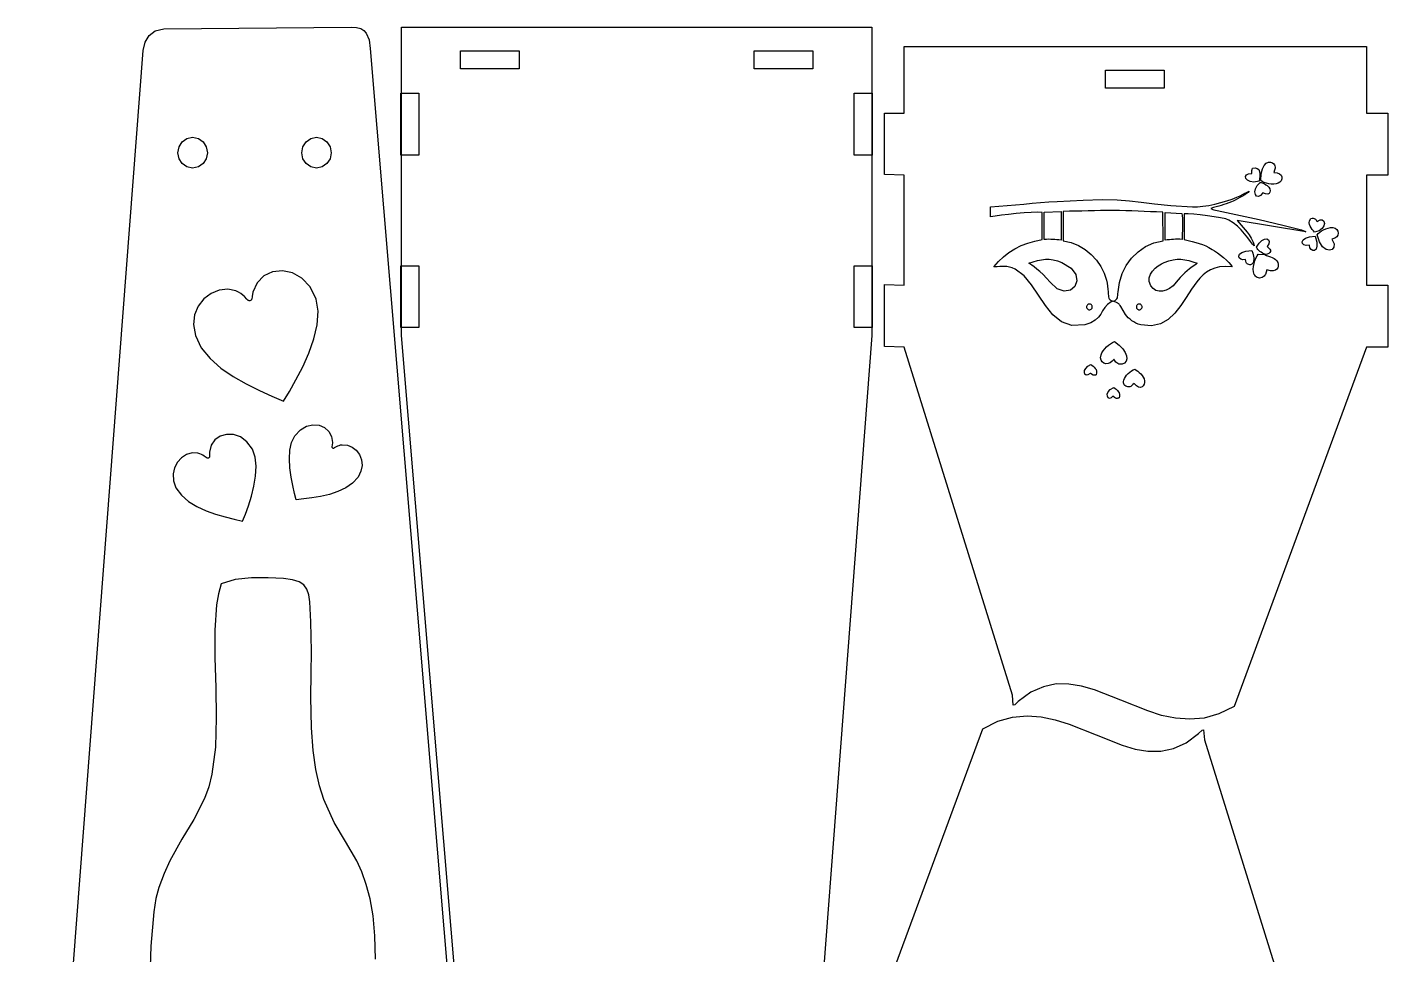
# Model space of a CAD drawing. Extents: x -1652 to 1470, y -458 to 1785.
# Drawn here: x 840 to 1104.6, y 176.4 to 356.8 of the extents above; entities that cross this region are included whole.
import ezdxf

# ---------------------------------------------------------------- set-up
doc = ezdxf.new("R2010")
doc.units = 0
doc.layers.add('LAYER_1', color=7, linetype='CONTINUOUS')

msp = doc.modelspace()

# ---------------------------------------------------------------- linework, layer by layer
at = {"layer": 'LAYER_1', "color": 114}
for points in [[(866.5186, 356.5135), (903.0436, 356.8135), (904.0436, 356.7635), (904.8436, 356.5385), (905.4686, 356.1885), (905.9186, 355.6885), (906.4686, 354.3635), (906.6686, 352.6885), (931.4436, 56.7635), (931.4436, -3.1865), (839.9686, -3.1865), (839.9686, 56.7635), (862.4936, 352.2635), (862.9186, 353.9385), (863.6936, 355.2135), (864.8686, 356.0885), (866.5186, 356.5135)], [(977.7186, -2.8865), (941.1936, -3.1865), (940.1936, -3.1365), (939.3936, -2.9365), (938.7686, -2.5615), (938.3186, -2.0615), (937.7686, -0.7365), (937.5686, 0.9135), (912.7936, 296.8635), (912.7936, 356.8135), (1004.2436, 356.8135), (1004.2436, 296.8635), (981.7436, 1.3385), (981.3186, -0.3115), (980.5186, -1.6115), (979.3436, -2.4615), (977.7186, -2.8865)], [(935.6686, 352.2135), (935.6686, 348.7135), (924.2436, 348.7135), (924.2436, 352.2135), (935.6686, 352.2135)], [(992.7936, 352.2135), (992.7936, 348.7135), (981.3686, 348.7135), (981.3686, 352.2135), (992.7936, 352.2135)], [(1074.7154, 224.7464), (1071.7654, 223.2964), (1068.9154, 222.4714), (1066.0904, 222.2214), (1063.3154, 222.4214), (1060.5904, 222.9964), (1057.9154, 223.8464), (1052.6904, 225.9464), (1047.5654, 227.9464), (1045.0654, 228.6714), (1042.5654, 229.0714), (1040.0904, 229.0964), (1037.6403, 228.5714), (1035.1904, 227.4714), (1032.7404, 225.6714), (1032.0404, 225.0214), (1031.7404, 224.9464), (1031.5904, 226.8964), (1010.5154, 294.5964), (1006.6904, 294.7214), (1006.6904, 306.7965), (1010.5154, 306.6714), (1010.5154, 328.0714), (1006.6904, 328.1714), (1006.6904, 340.1214), (1010.5154, 340.1214), (1010.5154, 353.0714), (1100.4904, 353.0714), (1100.4904, 340.1214), (1104.6154, 340.1214), (1104.6154, 328.0714), (1100.4904, 328.0714), (1100.4904, 306.6714), (1104.6154, 306.6714), (1104.6154, 294.5964), (1100.4904, 294.5964), (1074.7154, 224.7464)], [(1061.1154, 348.4464), (1061.1154, 344.9464), (1049.6904, 344.9464), (1049.6904, 348.4464), (1061.1154, 348.4464)], [(916.1686, 331.9635), (912.6686, 331.9635), (912.6686, 343.9635), (916.1686, 343.9635), (916.1686, 331.9635)], [(1004.3186, 331.9635), (1000.8186, 331.9635), (1000.8186, 343.9635), (1004.3186, 343.9635), (1004.3186, 331.9635)], [(872.1436, 335.4135), (873.2686, 335.1635), (874.1686, 334.5385), (874.7936, 333.5635), (875.0186, 332.4135), (874.7936, 331.2385), (874.1686, 330.2885), (873.2686, 329.6385), (872.1436, 329.4135), (871.0436, 329.6385), (870.1186, 330.2885), (869.5186, 331.2385), (869.2936, 332.4135), (869.5186, 333.5635), (870.1186, 334.5385), (871.0436, 335.1635), (872.1436, 335.4135)], [(896.2436, 335.4135), (897.3436, 335.1635), (898.2686, 334.5385), (898.8686, 333.5635), (899.0936, 332.4135), (898.8686, 331.2385), (898.2686, 330.2885), (897.3436, 329.6385), (896.2436, 329.4135), (895.1186, 329.6385), (894.2186, 330.2885), (893.5936, 331.2385), (893.3686, 332.4135), (893.5936, 333.5635), (894.2186, 334.5385), (895.1186, 335.1635), (896.2436, 335.4135)], [(916.1686, 298.4135), (912.6686, 298.4135), (912.6686, 310.4135), (916.1686, 310.4135), (916.1686, 298.4135)], [(1004.3186, 298.4135), (1000.8186, 298.4135), (1000.8186, 310.4135), (1004.3186, 310.4135), (1004.3186, 298.4135)], [(872.6781, 296.8684), (873.8323, 294.4755), (875.5258, 292.3647), (877.63, 290.5087), (880.0162, 288.8804), (882.5558, 287.4525), (885.1201, 286.1978), (887.5806, 285.0892), (889.8087, 284.0994), (890.955, 285.9702), (892.2425, 288.2191), (893.5501, 290.7443), (894.7571, 293.4438), (895.7424, 296.2159), (896.3852, 298.9586), (896.5645, 301.5702), (896.1595, 303.9487), (894.9895, 306.3327), (893.4006, 308.0192), (891.5498, 309.0402), (889.5942, 309.4282), (887.691, 309.2154), (885.9973, 308.434), (884.6701, 307.1163), (883.8666, 305.2947), (883.7281, 304.4224), (883.6704, 303.9516), (883.619, 303.8458), (883.551, 303.76), (883.4693, 303.6946), (883.3766, 303.6499), (883.2757, 303.626), (883.1694, 303.6233), (883.0604, 303.6421), (882.9515, 303.6826), (882.6948, 303.9316), (882.2189, 304.4289), (881.8963, 304.7208), (881.5161, 305.0146), (881.0772, 305.2906), (880.5788, 305.5286), (878.9649, 305.8747), (877.3174, 305.6969), (875.7427, 305.0529), (874.3469, 304.0008), (873.2363, 302.5983), (872.5171, 300.9035), (872.2956, 298.9742), (872.6781, 296.8684)], [(904.3158, 269.3126), (903.2463, 268.135), (901.9151, 267.2111), (900.3915, 266.5033), (898.7447, 265.9741), (897.0439, 265.5861), (895.3583, 265.3018), (893.7572, 265.0837), (892.3097, 264.8943), (891.9696, 266.1633), (891.6129, 267.6733), (891.2915, 269.3454), (891.0575, 271.1005), (890.9632, 272.8595), (891.0605, 274.5435), (891.4016, 276.0733), (892.0385, 277.37), (893.1156, 278.5398), (894.3145, 279.2378), (895.5507, 279.5093), (896.7394, 279.3996), (897.7959, 278.9538), (898.6354, 278.2172), (899.1734, 277.2351), (899.325, 276.0526), (899.2562, 275.5283), (899.2092, 275.2481), (899.2207, 275.1786), (899.2452, 275.1179), (899.281, 275.0664), (899.3266, 275.025), (899.3805, 274.9941), (899.441, 274.9745), (899.5068, 274.9667), (899.5762, 274.9715), (899.7659, 275.0708), (900.1237, 275.2754), (900.3585, 275.3881), (900.6268, 275.4922), (900.9257, 275.576), (901.2523, 275.6279), (902.2377, 275.5522), (903.1534, 275.17), (903.948, 274.5325), (904.5704, 273.6911), (904.9696, 272.6971), (905.0943, 271.6018), (904.8934, 270.4566), (904.3158, 269.3126)], [(868.9091, 267.2596), (869.9605, 265.7957), (871.3391, 264.5835), (872.9624, 263.5895), (874.7474, 262.7807), (876.6115, 262.1238), (878.4719, 261.5855), (880.2458, 261.1327), (881.8505, 260.7321), (882.3975, 262.1164), (882.9946, 263.7698), (883.5728, 265.6102), (884.0634, 267.5554), (884.3973, 269.523), (884.5058, 271.431), (884.32, 273.1971), (883.771, 274.739), (882.7102, 276.1951), (881.4511, 277.136), (880.0948, 277.6017), (878.7427, 277.6321), (877.4959, 277.2671), (876.4555, 276.5467), (875.7229, 275.511), (875.3992, 274.1997), (875.4087, 273.6006), (875.4253, 273.2792), (875.4033, 273.2025), (875.368, 273.1372), (875.321, 273.0839), (875.2643, 273.0432), (875.1997, 273.0154), (875.1289, 273.0012), (875.0539, 273.001), (874.9764, 273.0153), (874.7757, 273.1516), (874.3995, 273.4283), (874.1498, 273.5856), (873.8613, 273.7374), (873.5358, 273.8705), (873.1749, 273.9712), (872.0559, 274.0136), (870.9759, 273.7019), (869.999, 273.0873), (869.1894, 272.2209), (868.6114, 271.1537), (868.3292, 269.9371), (868.4071, 268.622), (868.9091, 267.2596)]]:
    msp.add_lwpolyline(points, close=True, dxfattribs=at)
at = {"layer": 'LAYER_1'}
for points in [[(1078.1394, 328.3481), (1078.1471, 328.6681), (1078.176, 328.9196), (1078.2339, 329.1425), (1078.3284, 329.3769), (1078.8508, 329.4533), (1079.2386, 329.3563), (1079.5069, 329.1167), (1079.6711, 328.7651), (1079.7462, 328.3322), (1079.7476, 327.8489), (1079.6905, 327.3458), (1079.59, 326.8537), (1078.5861, 326.713), (1077.8239, 326.8079), (1077.2999, 327.0675), (1077.0109, 327.4207), (1076.9536, 327.7964), (1077.1248, 328.1236), (1077.5212, 328.3312), (1078.1394, 328.3481)], [(1079.9024, 327.0372), (1080.0075, 328.3242), (1080.2462, 329.2845), (1080.5825, 329.9546), (1080.9803, 330.3708), (1081.4035, 330.5696), (1081.8162, 330.5872), (1082.1822, 330.4601), (1082.4656, 330.2247), (1082.5977, 330.0264), (1082.6742, 329.8252), (1082.7041, 329.6216), (1082.6968, 329.4162), (1082.6066, 329.0021), (1082.477, 328.5873), (1083.1084, 328.5238), (1083.5657, 328.3282), (1083.8604, 328.0375), (1084.0041, 327.689), (1084.0083, 327.3198), (1083.8846, 326.9669), (1083.6445, 326.6675), (1083.2996, 326.4588), (1082.8877, 326.3467), (1082.4339, 326.301), (1081.9573, 326.3149), (1081.4771, 326.3816), (1081.0123, 326.494), (1080.5822, 326.6453), (1080.2059, 326.8287), (1079.9024, 327.0372)], [(1079.7865, 326.6475), (1079.9749, 326.6137), (1080.1667, 326.5566), (1080.358, 326.4813), (1080.5451, 326.3925), (1080.8913, 326.1943), (1081.1748, 326.0009), (1081.4674, 325.7104), (1081.6558, 325.3705), (1081.7347, 325.0227), (1081.6987, 324.7086), (1081.5423, 324.4696), (1081.2602, 324.3472), (1080.8469, 324.3831), (1080.2971, 324.6186), (1079.8503, 324.0891), (1079.4381, 323.898), (1079.0979, 323.9879), (1078.8671, 324.3016), (1078.7831, 324.7817), (1078.8834, 325.3709), (1079.2054, 326.012), (1079.7865, 326.6475)], [(1027.3153, 319.9215), (1027.3153, 321.8949), (1028.9319, 322.0179), (1030.55, 322.1512), (1032.1703, 322.2909), (1033.7937, 322.433), (1035.4208, 322.5737), (1037.0525, 322.7091), (1038.6895, 322.8352), (1040.3325, 322.9482), (1045.3329, 323.2119), (1049.0866, 323.292), (1051.9723, 323.2238), (1054.3687, 323.0423), (1056.6546, 322.7827), (1059.2087, 322.4801), (1062.4098, 322.1696), (1066.6366, 321.8864), (1067.5909, 321.8921), (1068.6619, 321.993), (1069.8091, 322.1742), (1070.9919, 322.421), (1072.1696, 322.7185), (1073.3018, 323.0521), (1074.3479, 323.4069), (1075.2673, 323.7681), (1075.8745, 324.0552), (1076.4955, 324.3763), (1076.802, 324.5325), (1077.101, 324.6766), (1077.3889, 324.8019), (1077.6619, 324.9016), (1077.4427, 324.6723), (1077.161, 324.4512), (1076.7842, 324.204), (1076.3429, 323.9432), (1075.8677, 323.6814), (1075.3893, 323.431), (1074.9382, 323.2048), (1074.5451, 323.0151), (1074.2405, 322.8746), (1073.7107, 322.6539), (1073.2001, 322.469), (1072.7027, 322.3098), (1072.212, 322.1664), (1071.7218, 322.0285), (1071.2257, 321.8861), (1070.7176, 321.7291), (1070.1911, 321.5475), (1070.3219, 321.4668), (1070.4606, 321.4028), (1070.6061, 321.3525), (1070.7573, 321.3126), (1071.0724, 321.2512), (1071.3973, 321.1931), (1079.565, 319.4104), (1084.2329, 318.3287), (1087.5819, 317.4769), (1087.8162, 317.413), (1088.1472, 317.3106), (1088.3132, 317.2485), (1088.4606, 317.1811), (1088.575, 317.1099), (1088.6422, 317.0362), (1075.3322, 319.2174), (1077.2368, 316.9546), (1077.4265, 316.7064), (1077.6357, 316.421), (1077.8522, 316.1043), (1078.0638, 315.7627), (1078.258, 315.4023), (1078.4227, 315.0293), (1078.5456, 314.6498), (1078.6144, 314.27), (1078.3031, 314.624), (1077.8862, 315.1673), (1077.3737, 315.8449), (1076.7757, 316.6016), (1076.1019, 317.3822), (1075.3624, 318.1318), (1074.5672, 318.7951), (1073.7261, 319.3171), (1073.0849, 319.5368), (1072.0973, 319.7554), (1070.8723, 319.9635), (1069.5189, 320.152), (1068.1462, 320.3114), (1066.8632, 320.4326), (1065.7789, 320.5061), (1065.0023, 320.5227), (1064.9962, 315.5326), (1065.8159, 315.3449), (1066.576, 315.1605), (1067.2866, 314.9701), (1067.9576, 314.7647), (1068.5992, 314.5351), (1069.2214, 314.2722), (1069.8341, 313.967), (1070.4476, 313.6102), (1070.9206, 313.3034), (1071.4709, 312.9235), (1072.0615, 312.4901), (1072.6554, 312.0232), (1073.2154, 311.5426), (1073.7044, 311.068), (1074.0854, 310.6193), (1074.3214, 310.2163), (1073.0273, 310.2874), (1071.9098, 310.2053), (1070.9435, 309.9844), (1070.1027, 309.6389), (1069.3619, 309.1831), (1068.6954, 308.6314), (1068.0778, 307.9981), (1067.4835, 307.2973), (1066.4345, 305.8558), (1065.4077, 304.2776), (1064.3468, 302.6881), (1063.1955, 301.2123), (1061.8974, 299.9755), (1060.3963, 299.1029), (1058.6359, 298.7197), (1056.5598, 298.9511), (1056.0841, 299.0962), (1055.6367, 299.2777), (1055.2184, 299.4927), (1054.8302, 299.7387), (1054.4732, 300.0128), (1054.1482, 300.3124), (1053.8563, 300.6348), (1053.5983, 300.9772), (1052.6665, 302.4706), (1052.5431, 302.6758), (1052.4247, 302.853), (1052.3577, 302.9337), (1052.2803, 303.0107), (1052.1886, 303.0848), (1052.0787, 303.1573), (1051.2811, 303.55), (1051.5626, 303.698), (1051.7699, 303.8458), (1051.9153, 304.0051), (1052.0113, 304.1877), (1052.0703, 304.4054), (1052.1049, 304.6699), (1052.1274, 304.993), (1052.1502, 305.3864), (1052.4108, 307.1954), (1052.9481, 308.9116), (1053.7433, 310.5001), (1054.7776, 311.9255), (1056.0321, 313.1527), (1057.4879, 314.1465), (1059.1262, 314.8718), (1060.9282, 315.2934), (1060.8576, 320.8595), (1059.6472, 320.8902), (1058.4436, 320.9343), (1057.2438, 320.9861), (1056.0444, 321.0403), (1054.8424, 321.0913), (1053.6346, 321.1337), (1052.4179, 321.1619), (1051.189, 321.1705), (1049.9754, 321.1626), (1048.7635, 321.1463), (1047.5519, 321.1236), (1046.3395, 321.0966), (1045.1251, 321.0672), (1043.9073, 321.0376), (1042.6849, 321.0098), (1041.4567, 320.9857), (1041.4733, 315.2989), (1043.0326, 314.9331), (1044.4726, 314.345), (1045.7803, 313.5605), (1046.9427, 312.6053), (1047.9467, 311.5052), (1048.7794, 310.2858), (1049.4277, 308.9731), (1049.8788, 307.5927), (1050.0042, 307.0387), (1050.1076, 306.4704), (1050.1839, 305.8968), (1050.2281, 305.3271), (1050.2437, 304.9306), (1050.2586, 304.6102), (1050.2863, 304.3528), (1050.3406, 304.1452), (1050.435, 303.9741), (1050.5832, 303.8264), (1050.7989, 303.6889), (1051.0955, 303.5485), (1050.8298, 303.3942), (1050.0943, 302.9031), (1049.5651, 302.3244), (1049.1529, 301.6922), (1048.7682, 301.0409), (1048.3213, 300.4046), (1047.7228, 299.8175), (1046.8833, 299.3137), (1045.7132, 298.9275), (1043.1799, 298.7872), (1041.1371, 299.5225), (1039.4584, 300.9087), (1038.0175, 302.7213), (1036.688, 304.7356), (1035.3436, 306.727), (1033.858, 308.4709), (1032.1048, 309.7427), (1031.5209, 310.0036), (1031.0086, 310.1723), (1030.5424, 310.2662), (1030.0965, 310.303), (1029.6453, 310.3003), (1029.163, 310.2756), (1028.6239, 310.2466), (1028.0024, 310.2308), (1028.883, 311.2493), (1029.8627, 312.1735), (1030.9333, 312.999), (1032.0865, 313.7219), (1033.314, 314.3377), (1034.6075, 314.8425), (1035.9588, 315.2319), (1037.3597, 315.5018), (1037.3644, 320.7695), (1036.4585, 320.8216), (1035.258, 320.7962), (1033.8602, 320.7094), (1032.3622, 320.5776), (1030.8615, 320.4167), (1029.4553, 320.2429), (1028.2408, 320.0725), (1027.3153, 319.9215)], [(1037.7579, 315.5437), (1037.7527, 320.8651), (1041.0852, 320.965), (1041.0775, 315.4261), (1040.6488, 315.4455), (1040.2408, 315.4721), (1039.8451, 315.5015), (1039.4533, 315.5296), (1039.0571, 315.5521), (1038.648, 315.5647), (1038.2178, 315.5634), (1037.7579, 315.5437)], [(1061.2968, 320.7846), (1064.5597, 320.5975), (1064.6191, 320.1901), (1064.6548, 319.6098), (1064.6711, 318.9109), (1064.6727, 318.1477), (1064.6639, 317.3745), (1064.6494, 316.6456), (1064.6335, 316.0154), (1064.6207, 315.5382), (1064.1628, 315.5669), (1063.7326, 315.575), (1063.322, 315.5664), (1062.9229, 315.5453), (1062.5275, 315.5158), (1062.1276, 315.4818), (1061.7152, 315.4475), (1061.2823, 315.417), (1061.2968, 320.7846)], [(1089.6153, 319.6034), (1089.8925, 319.6509), (1090.1127, 319.6594), (1090.2875, 319.6312), (1090.4289, 319.5684), (1090.5484, 319.473), (1090.6579, 319.3472), (1090.769, 319.1932), (1090.8935, 319.013), (1091.4492, 319.3418), (1091.8829, 319.3405), (1092.1669, 319.0904), (1092.2731, 318.6726), (1092.1736, 318.1684), (1091.8406, 317.659), (1091.2461, 317.2257), (1090.3623, 316.9495), (1090.1557, 317.2147), (1089.9276, 317.4925), (1089.705, 317.7862), (1089.5146, 318.0989), (1089.3835, 318.4338), (1089.3387, 318.794), (1089.407, 319.1829), (1089.6153, 319.6034)], [(1090.8599, 316.4409), (1091.0883, 316.6843), (1091.3831, 316.9406), (1091.7335, 317.1933), (1092.1287, 317.4263), (1092.5579, 317.6233), (1093.0104, 317.768), (1093.4754, 317.8443), (1093.9421, 317.8357), (1094.3934, 317.7044), (1094.7242, 317.4583), (1094.9269, 317.1336), (1094.9941, 316.7664), (1094.9184, 316.3927), (1094.6923, 316.0488), (1094.3083, 315.7706), (1093.7591, 315.5944), (1094.1534, 314.7016), (1094.1412, 314.0179), (1093.8177, 313.5814), (1093.2779, 313.4302), (1092.6171, 313.6023), (1091.9304, 314.1361), (1091.3129, 315.0696), (1090.8599, 316.4409)], [(1080.6804, 312.6091), (1080.4726, 312.7536), (1080.2423, 312.8906), (1079.9993, 313.0381), (1079.7532, 313.2146), (1079.5266, 313.4085), (1079.361, 313.5818), (1079.2214, 313.7716), (1079.0727, 314.0152), (1079.5874, 314.8399), (1080.1317, 315.3618), (1080.6538, 315.6176), (1081.1022, 315.644), (1081.4253, 315.4775), (1081.5713, 315.155), (1081.4888, 314.7131), (1081.1259, 314.1885), (1081.436, 313.9322), (1081.653, 313.675), (1081.7714, 313.4258), (1081.7852, 313.1933), (1081.6887, 312.9866), (1081.4763, 312.8144), (1081.1421, 312.6856), (1080.6804, 312.6091)], [(1089.3615, 314.4424), (1088.7619, 314.3792), (1088.3106, 314.5022), (1088.0395, 314.7584), (1087.981, 315.0947), (1088.1672, 315.4582), (1088.6304, 315.7956), (1089.4026, 316.0541), (1090.516, 316.1805), (1090.794, 315.0393), (1090.8203, 314.2144), (1090.6605, 313.6798), (1090.38, 313.4092), (1090.0443, 313.3763), (1089.7191, 313.555), (1089.4696, 313.9191), (1089.3615, 314.4424)], [(1076.9678, 311.672), (1076.4489, 311.5924), (1076.0194, 311.7076), (1075.7304, 311.9626), (1075.633, 312.3024), (1075.7781, 312.672), (1076.2168, 313.0164), (1077.0003, 313.2805), (1078.1795, 313.4095), (1078.3376, 312.871), (1078.4986, 312.2595), (1078.5484, 311.9437), (1078.5606, 311.6303), (1078.5225, 311.3263), (1078.4214, 311.0386), (1078.3531, 310.925), (1078.266, 310.8242), (1078.1612, 310.74), (1078.0395, 310.6765), (1077.9021, 310.6374), (1077.7499, 310.6267), (1077.5839, 310.6483), (1077.4052, 310.706), (1077.2775, 310.7737), (1077.1815, 310.8556), (1077.1119, 310.9523), (1077.0631, 311.0641), (1077.0063, 311.335), (1076.9678, 311.672)], [(1080.6804, 312.6091), (1081.0354, 312.4328), (1081.4072, 312.2875), (1081.782, 312.1548), (1082.1456, 312.0161), (1082.4839, 311.8529), (1082.7829, 311.6468), (1083.0286, 311.3793), (1083.2069, 311.0319), (1083.2872, 310.703), (1083.2965, 310.3604), (1083.2205, 310.0336), (1083.045, 309.7517), (1082.7558, 309.5443), (1082.3386, 309.4405), (1081.7791, 309.4698), (1081.0632, 309.6615), (1080.9274, 309.1817), (1080.7969, 308.7526), (1080.704, 308.5637), (1080.5767, 308.3956), (1080.4031, 308.251), (1080.1715, 308.1326), (1079.9193, 308.0611), (1079.6754, 308.044), (1079.4439, 308.0754), (1079.2289, 308.1495), (1079.0346, 308.2604), (1078.8651, 308.4022), (1078.7244, 308.5689), (1078.6168, 308.7549), (1078.4727, 309.2273), (1078.4349, 309.7514), (1078.4848, 310.3044), (1078.604, 310.8634), (1078.774, 311.4055), (1078.9762, 311.908), (1079.1922, 312.3478), (1079.4035, 312.7023), (1080.6804, 312.6091)], [(1034.8246, 310.9476), (1035.6697, 311.2187), (1036.4712, 311.4405), (1037.2445, 311.6012), (1038.0053, 311.6892), (1038.7691, 311.6926), (1039.5513, 311.5998), (1040.3675, 311.399), (1041.2333, 311.0785), (1043.025, 309.9719), (1043.948, 308.7119), (1044.1394, 307.4645), (1043.736, 306.3958), (1042.8747, 305.6719), (1041.6926, 305.4588), (1040.3265, 305.9227), (1038.9134, 307.2297), (1038.2502, 308.016), (1037.5842, 308.7007), (1036.9385, 309.2885), (1036.3362, 309.7844), (1035.8005, 310.1933), (1035.3546, 310.5203), (1035.0216, 310.77), (1034.8246, 310.9476)], [(1067.553, 310.9537), (1067.3502, 310.7515), (1067.0532, 310.5335), (1066.5568, 310.1853), (1066.0683, 309.817), (1065.5907, 309.4292), (1065.1269, 309.0229), (1064.6798, 308.5988), (1064.2524, 308.1576), (1063.8476, 307.7002), (1063.4683, 307.2273), (1062.8541, 306.5429), (1062.1883, 306.0177), (1061.4964, 305.6577), (1060.8037, 305.4691), (1060.1356, 305.458), (1059.5178, 305.6307), (1058.9754, 305.9931), (1058.5341, 306.5515), (1058.233, 307.334), (1058.2222, 308.0742), (1058.4461, 308.7624), (1058.8493, 309.3886), (1059.3761, 309.9432), (1059.9711, 310.4163), (1060.5787, 310.7981), (1061.1433, 311.0789), (1062.0266, 311.4076), (1062.8486, 311.6075), (1063.6283, 311.6938), (1064.3845, 311.6817), (1065.1361, 311.5864), (1065.9021, 311.4232), (1066.7015, 311.2072), (1067.553, 310.9537)], [(1046.5804, 301.8611), (1046.6923, 301.8724), (1046.7966, 301.9048), (1046.8909, 301.956), (1046.9731, 302.0238), (1047.0409, 302.106), (1047.0921, 302.2003), (1047.1245, 302.3046), (1047.1358, 302.4165), (1047.1245, 302.5284), (1047.0921, 302.6327), (1047.0409, 302.727), (1046.9731, 302.8092), (1046.8909, 302.877), (1046.7966, 302.9282), (1046.6923, 302.9605), (1046.5804, 302.9718), (1046.4685, 302.9605), (1046.3642, 302.9282), (1046.2699, 302.877), (1046.1877, 302.8092), (1046.1199, 302.727), (1046.0687, 302.6327), (1046.0363, 302.5284), (1046.025, 302.4165), (1046.0363, 302.3046), (1046.0687, 302.2003), (1046.1199, 302.106), (1046.1877, 302.0238), (1046.2699, 301.956), (1046.3642, 301.9048), (1046.4685, 301.8724), (1046.5804, 301.8611)], [(1056.2703, 301.8611), (1056.3822, 301.8724), (1056.4865, 301.9048), (1056.5808, 301.956), (1056.663, 302.0238), (1056.7308, 302.106), (1056.782, 302.2003), (1056.8144, 302.3046), (1056.8257, 302.4165), (1056.8144, 302.5284), (1056.782, 302.6327), (1056.7308, 302.727), (1056.663, 302.8092), (1056.5808, 302.877), (1056.4865, 302.9282), (1056.3822, 302.9605), (1056.2703, 302.9718), (1056.1584, 302.9605), (1056.0541, 302.9282), (1055.9598, 302.877), (1055.8776, 302.8092), (1055.8098, 302.727), (1055.7586, 302.6327), (1055.7263, 302.5284), (1055.715, 302.4165), (1055.7263, 302.3046), (1055.7586, 302.2003), (1055.8098, 302.106), (1055.8776, 302.0238), (1055.9598, 301.956), (1056.0541, 301.9048), (1056.1584, 301.8724), (1056.2703, 301.8611)], [(1051.3167, 292.229), (1051.249, 292.1557), (1050.9971, 291.8636), (1050.6246, 291.562), (1050.2111, 291.4027), (1049.7919, 291.38), (1049.4026, 291.4884), (1049.0783, 291.7222), (1048.8544, 292.0758), (1048.7663, 292.5436), (1048.8494, 293.1199), (1049.0037, 293.4894), (1049.2481, 293.8751), (1049.562, 294.2617), (1049.9244, 294.634), (1050.3147, 294.9768), (1050.7119, 295.2748), (1051.0954, 295.5128), (1051.4444, 295.6756), (1052.3951, 294.9749), (1053.096, 294.2601), (1053.5628, 293.5603), (1053.8115, 292.9047), (1053.858, 292.3223), (1053.7182, 291.8422), (1053.4079, 291.4937), (1052.9431, 291.3059), (1052.6054, 291.2747), (1052.3262, 291.3083), (1052.0956, 291.3953), (1051.9034, 291.5241), (1051.7395, 291.6834), (1051.5938, 291.8616), (1051.4562, 292.0473), (1051.3167, 292.229)], [(1046.8484, 291.2365), (1047.0632, 291.0785), (1047.2918, 290.9018), (1047.5152, 290.7023), (1047.714, 290.4761), (1047.8691, 290.2191), (1047.9613, 289.9272), (1047.9714, 289.5964), (1047.8802, 289.2227), (1047.7386, 289.1782), (1047.6016, 289.1457), (1047.4541, 289.137), (1047.2806, 289.1635), (1046.7957, 289.4502), (1046.7207, 289.5051), (1046.2937, 289.2019), (1045.9519, 289.159), (1045.716, 289.3204), (1045.6067, 289.6303), (1045.6446, 290.0328), (1045.8504, 290.4719), (1046.2448, 290.8918), (1046.8484, 291.2365)], [(1055.4021, 290.3273), (1055.6761, 290.1477), (1055.9683, 289.9345), (1056.2646, 289.6898), (1056.5505, 289.4158), (1056.8118, 289.1144), (1057.0342, 288.7878), (1057.2034, 288.438), (1057.3051, 288.067), (1057.3125, 287.7164), (1057.2271, 287.3738), (1057.058, 287.0758), (1056.8143, 286.8593), (1056.5051, 286.7609), (1056.1393, 286.8174), (1055.726, 287.0655), (1055.2744, 287.5419), (1055.0304, 287.3035), (1054.7815, 287.0656), (1054.6366, 286.9692), (1054.4681, 286.8997), (1054.2685, 286.8659), (1054.0305, 286.8769), (1053.8267, 286.9257), (1053.6458, 287.0109), (1053.4916, 287.1306), (1053.3683, 287.2831), (1053.2796, 287.4663), (1053.2297, 287.6784), (1053.2225, 287.9175), (1053.2619, 288.1818), (1053.3767, 288.4989), (1053.5669, 288.8244), (1053.8168, 289.1471), (1054.1103, 289.4558), (1054.4315, 289.7393), (1054.7645, 289.9865), (1055.0933, 290.1862), (1055.4021, 290.3273)], [(1051.3167, 286.7376), (1051.5593, 286.5847), (1051.796, 286.4045), (1052.0137, 286.1966), (1052.1994, 285.9607), (1052.3401, 285.6964), (1052.4229, 285.4034), (1052.4348, 285.0812), (1052.3627, 284.7297), (1052.2319, 284.688), (1052.1128, 284.6568), (1052.002, 284.6378), (1051.8964, 284.6326), (1051.7925, 284.6432), (1051.6872, 284.6713), (1051.5771, 284.7186), (1051.459, 284.7869), (1051.1549, 285.0644), (1050.8152, 284.7157), (1050.4926, 284.6305), (1050.23, 284.7567), (1050.0702, 285.0424), (1050.0561, 285.4353), (1050.2306, 285.8835), (1050.6365, 286.335), (1051.3167, 286.7376)]]:
    msp.add_lwpolyline(points, close=True, dxfattribs=at)
at = {"layer": 'LAYER_1', "color": 114}
for points in [[(907.7186, 175.5885), (907.5936, 180.1135), (907.2436, 183.9885), (906.6686, 187.2885), (905.9186, 190.1135), (905.0436, 192.5385), (904.0686, 194.6885), (901.8936, 198.4635), (899.6686, 202.1885), (897.6686, 206.6135), (896.8186, 209.3135), (896.0936, 212.4885), (895.5686, 216.1885), (895.2436, 220.5385), (895.1186, 226.5885), (895.1936, 231.0885), (895.2686, 235.4885), (895.1186, 241.1635), (894.9186, 245.0385), (894.7186, 246.4385), (894.3686, 247.5385), (893.7686, 248.3635), (892.8686, 248.9635), (891.5686, 249.3635), (889.8186, 249.5885), (886.8186, 249.7635), (883.5686, 249.7385), (880.4186, 249.3885), (877.6936, 248.5385), (877.6936, 248.5385), (877.1686, 246.6385), (876.7936, 244.4635), (876.4436, 239.5885), (876.4686, 234.1635), (876.6436, 228.4135), (876.7436, 222.5385), (876.5686, 216.8385), (875.8686, 211.5385), (875.2686, 209.0885), (874.4686, 206.8385), (872.3936, 202.7385), (870.0686, 198.9135), (867.7186, 194.6885), (866.5936, 192.2635), (865.5686, 189.4885), (865.0186, 187.3885), (864.5936, 184.7635), (864.0186, 178.1135), (863.7686, 170.1385)], [(1000.0729, 150.5206), (1025.8479, 220.3706), (1025.8479, 220.3706), (1028.7729, 221.8456), (1031.6479, 222.6456), (1034.4729, 222.8956), (1037.2229, 222.6956), (1039.9479, 222.1206), (1042.6229, 221.2956), (1047.8729, 219.1956), (1052.9729, 217.1706), (1055.4979, 216.4456), (1057.9729, 216.0456), (1060.4479, 216.0456), (1062.9229, 216.5456), (1065.3729, 217.6456), (1067.7979, 219.4456), (1068.5229, 220.0956), (1068.7979, 220.1706), (1068.9479, 218.2206), (1090.0479, 150.5206)]]:
    msp.add_lwpolyline(points, dxfattribs=at)

doc.saveas('drawing.dxf')
